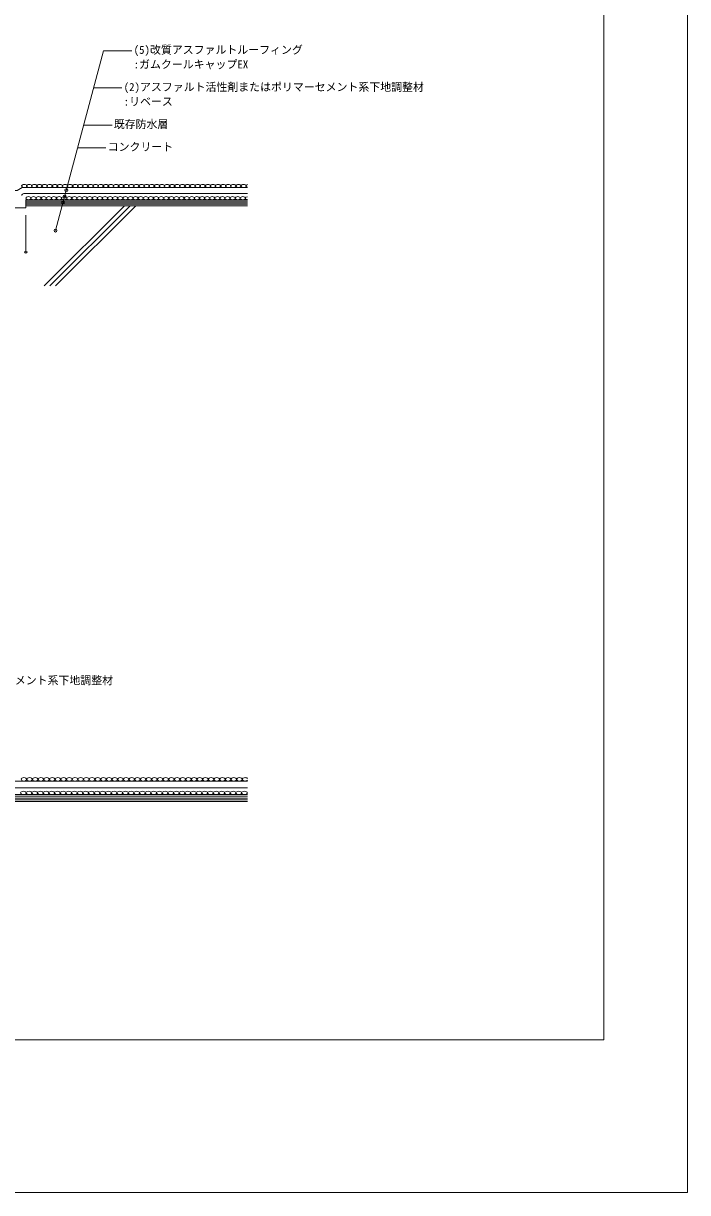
# Model space of a CAD drawing. Units: millimetres, scale not verified. Extents: x -105 to 105, y -149 to 148.
# Drawn here: x 13.7 to 105, y -148.5 to 12.2 of the extents above; entities that cross this region are included whole.
import ezdxf
from ezdxf.enums import TextEntityAlignment as Align

# ---------------------------------------------------------------- set-up
doc = ezdxf.new("R2010")
doc.units = ezdxf.units.MM
doc.header["$LTSCALE"] = 0.25
for name, color, linetype, lineweight in [('0-0_0', 7, 'Continuous', 18), ('0-1_WAKU', 7, 'Continuous', 18), ('0-3_KUTAI', 3, 'Continuous', 18), ('0-4_BOUSUI', 1, 'Continuous', 18), ('0-5_MOJI', 7, 'Continuous', 18), ('0-6_HATCH', 9, 'Continuous', 18)]:
    doc.layers.add(name, color=color, linetype=linetype, lineweight=lineweight)
doc.styles.add('ＭＳ ゴシック', font='')
doc.styles.get('ＭＳ ゴシック').set_extended_font_data('MS Gothic')

msp = doc.modelspace()

# ---------------------------------------------------------------- linework, layer by layer
at = {"layer": '0-0_0'}
msp.add_line((14.2104, -19.2276), (13.8104, -19.2276), dxfattribs=at)
msp.add_arc((14.0104, -19.2276), 0.2, 180, 0, dxfattribs=at)
at = {"layer": '0-1_WAKU'}
for points in [[(-105.0423, -148.529), (104.9577, -148.529), (104.9577, 148.471), (-105.0423, 148.471)], [(-90.8423, 121.471), (93.4577, 121.471), (93.4577, -127.529), (-90.8423, -127.529)]]:
    msp.add_lwpolyline(points, close=True, dxfattribs=at)
at = {"layer": '0-3_KUTAI'}
for p, q in [((-13.9896, -13.1925), (14.0104, -13.1925)), ((14.0104, -12.9125), (14.0104, -13.1925)), ((14.0104, -12.9125), (44.4577, -12.9125)), ((-49.3815, -94.7652), (44.4577, -94.7652))]:
    msp.add_line(p, q, dxfattribs=at)
at = {"layer": '0-4_BOUSUI'}
for p, q in [((13.7304, -11.2325), (44.4577, -11.2325)), ((14.0104, -12.0725), (14.0104, -12.9125)), ((14.0104, -12.0725), (44.4577, -12.0725)), ((14.0104, -12.2825), (44.4577, -12.2825)), ((14.0104, -12.4925), (44.4577, -12.4925)), ((14.0104, -12.7025), (44.4577, -12.7025)), ((44.4577, -92.8985), (-32.0549, -92.8985)), ((-27.9896, -91.9652), (44.4577, -91.9652)), ((44.4577, -93.8318), (-49.3815, -93.8318)), ((44.4577, -94.0652), (-49.3815, -94.0652)), ((44.4577, -94.2985), (-49.3815, -94.2985)), ((44.4577, -94.5318), (-49.3815, -94.5318))]:
    msp.add_line(p, q, dxfattribs=at)
msp.add_lwpolyline([(44.4577, -10.3925), (13.4977, -10.3925), (12.7977, -10.8125), (-12.7769, -10.8125), (-13.4769, -10.3925), (-27.9896, -10.3925)], dxfattribs=at)
msp.add_arc((13.7304, -11.5125), 0.28, 90, 180, dxfattribs=at)
for centre, major_axis in [((13.7831, -10.1825), (-0.3509, 0)), ((14.4844, -10.1825), (-0.3509, 0)), ((15.1856, -10.1825), (-0.3509, 0)), ((15.8868, -10.1825), (-0.3509, 0)), ((16.5881, -10.1825), (-0.3509, 0)), ((17.2893, -10.1825), (-0.3509, 0)), ((17.9905, -10.1825), (-0.3509, 0)), ((18.6917, -10.1825), (-0.3509, 0)), ((19.393, -10.1825), (-0.3509, 0)), ((20.0942, -10.1825), (-0.3509, 0)), ((20.7954, -10.1825), (-0.3509, 0)), ((21.4967, -10.1825), (-0.3509, 0)), ((22.1979, -10.1825), (-0.3509, 0)), ((22.8991, -10.1825), (-0.3509, 0)), ((23.6004, -10.1825), (-0.3509, 0)), ((24.3016, -10.1825), (-0.3509, 0)), ((25.0028, -10.1825), (-0.3509, 0)), ((25.704, -10.1825), (-0.3509, 0)), ((26.4053, -10.1825), (-0.3509, 0)), ((27.1065, -10.1825), (-0.3509, 0)), ((27.8077, -10.1825), (-0.3509, 0)), ((28.509, -10.1825), (-0.3509, 0)), ((29.2102, -10.1825), (-0.3509, 0)), ((29.9114, -10.1825), (-0.3509, 0)), ((30.6127, -10.1825), (-0.3509, 0)), ((31.3139, -10.1825), (-0.3509, 0)), ((32.0151, -10.1825), (-0.3509, 0)), ((32.7164, -10.1825), (-0.3509, 0)), ((33.4176, -10.1825), (-0.3509, 0)), ((34.1188, -10.1825), (-0.3509, 0)), ((34.82, -10.1825), (-0.3509, 0)), ((35.5213, -10.1825), (-0.3509, 0)), ((36.2225, -10.1825), (-0.3509, 0)), ((36.9237, -10.1825), (-0.3509, 0)), ((37.625, -10.1825), (-0.3509, 0)), ((38.3262, -10.1825), (-0.3509, 0)), ((39.0274, -10.1825), (-0.3509, 0)), ((39.7287, -10.1825), (-0.3509, 0)), ((40.4299, -10.1825), (-0.3509, 0)), ((41.1311, -10.1825), (-0.3509, 0)), ((41.8324, -10.1825), (-0.3509, 0)), ((42.5336, -10.1825), (-0.3509, 0)), ((43.2348, -10.1825), (-0.3509, 0)), ((43.936, -10.1825), (-0.3509, 0)), ((14.3613, -11.8625), (0.3509, 0)), ((15.063, -11.8625), (0.3509, 0)), ((15.7648, -11.8625), (0.3509, 0)), ((16.4665, -11.8625), (0.3509, 0)), ((17.1683, -11.8625), (0.3509, 0)), ((17.8701, -11.8625), (0.3509, 0)), ((18.5718, -11.8625), (0.3509, 0)), ((19.2736, -11.8625), (0.3509, 0)), ((19.9753, -11.8625), (0.3509, 0)), ((20.6771, -11.8625), (0.3509, 0)), ((21.3788, -11.8625), (0.3509, 0)), ((22.0806, -11.8625), (0.3509, 0)), ((22.7824, -11.8625), (0.3509, 0)), ((23.4841, -11.8625), (0.3509, 0)), ((24.1859, -11.8625), (0.3509, 0)), ((24.8876, -11.8625), (0.3509, 0)), ((25.5894, -11.8625), (0.3509, 0)), ((26.2911, -11.8625), (0.3509, 0)), ((26.9929, -11.8625), (0.3509, 0)), ((27.6947, -11.8625), (0.3509, 0)), ((28.3964, -11.8625), (0.3509, 0)), ((29.0982, -11.8625), (0.3509, 0)), ((29.7999, -11.8625), (0.3509, 0)), ((30.5017, -11.8625), (0.3509, 0)), ((31.2034, -11.8625), (0.3509, 0)), ((31.9052, -11.8625), (0.3509, 0)), ((32.607, -11.8625), (0.3509, 0)), ((33.3087, -11.8625), (0.3509, 0)), ((34.0105, -11.8625), (0.3509, 0)), ((34.7122, -11.8625), (0.3509, 0)), ((35.414, -11.8625), (0.3509, 0)), ((36.1157, -11.8625), (0.3509, 0)), ((36.8175, -11.8625), (0.3509, 0)), ((37.5193, -11.8625), (0.3509, 0)), ((38.221, -11.8625), (0.3509, 0)), ((38.9228, -11.8625), (0.3509, 0)), ((39.6245, -11.8625), (0.3509, 0)), ((40.3263, -11.8625), (0.3509, 0)), ((41.028, -11.8625), (0.3509, 0)), ((41.7298, -11.8625), (0.3509, 0)), ((42.4316, -11.8625), (0.3509, 0)), ((43.1333, -11.8625), (0.3509, 0)), ((43.8351, -11.8625), (0.3509, 0)), ((13.7508, -91.7318), (-0.3899, 0)), ((14.53, -91.7318), (-0.3899, 0)), ((15.3097, -91.7318), (-0.3899, 0)), ((16.0889, -91.7318), (-0.3899, 0)), ((16.868, -91.7318), (-0.3899, 0)), ((17.6472, -91.7318), (-0.3899, 0)), ((18.4263, -91.7318), (-0.3899, 0)), ((19.2054, -91.7318), (-0.3899, 0)), ((19.9846, -91.7318), (-0.3899, 0)), ((20.7637, -91.7318), (-0.3899, 0)), ((21.5429, -91.7318), (-0.3899, 0)), ((22.322, -91.7318), (-0.3899, 0)), ((23.1012, -91.7318), (-0.3899, 0)), ((23.8803, -91.7318), (-0.3899, 0)), ((24.6595, -91.7318), (-0.3899, 0)), ((25.4386, -91.7318), (-0.3899, 0)), ((26.2178, -91.7318), (-0.3899, 0)), ((26.9969, -91.7318), (-0.3899, 0)), ((27.776, -91.7318), (-0.3899, 0)), ((28.5552, -91.7318), (-0.3899, 0)), ((29.3349, -91.7318), (-0.3899, 0)), ((30.1141, -91.7318), (-0.3899, 0)), ((30.8932, -91.7318), (-0.3899, 0)), ((31.6724, -91.7318), (-0.3899, 0)), ((32.4515, -91.7318), (-0.3899, 0)), ((33.2306, -91.7318), (-0.3899, 0)), ((34.0098, -91.7318), (-0.3899, 0)), ((34.7889, -91.7318), (-0.3899, 0)), ((35.5681, -91.7318), (-0.3899, 0)), ((36.3472, -91.7318), (-0.3899, 0)), ((37.1264, -91.7318), (-0.3899, 0)), ((37.9055, -91.7318), (-0.3899, 0)), ((38.6847, -91.7318), (-0.3899, 0)), ((39.4638, -91.7318), (-0.3899, 0)), ((40.2429, -91.7318), (-0.3899, 0)), ((41.0221, -91.7318), (-0.3899, 0)), ((41.8012, -91.7318), (-0.3899, 0)), ((42.5804, -91.7318), (-0.3899, 0)), ((43.3601, -91.7318), (-0.3899, 0)), ((13.667, -93.5985), (-0.3899, 0)), ((14.4467, -93.5985), (-0.3899, 0)), ((15.2265, -93.5985), (-0.3899, 0)), ((16.0056, -93.5985), (-0.3899, 0)), ((16.7848, -93.5985), (-0.3899, 0)), ((17.5639, -93.5985), (-0.3899, 0)), ((18.3431, -93.5985), (-0.3899, 0)), ((19.1222, -93.5985), (-0.3899, 0)), ((19.9013, -93.5985), (-0.3899, 0)), ((20.6805, -93.5985), (-0.3899, 0)), ((21.4544, -93.5985), (-0.3899, 0)), ((22.2341, -93.5985), (-0.3899, 0)), ((23.0138, -93.5985), (-0.3899, 0)), ((23.7936, -93.5985), (-0.3899, 0)), ((24.5733, -93.5985), (-0.3899, 0)), ((25.353, -93.5985), (-0.3899, 0)), ((26.1328, -93.5985), (-0.3899, 0)), ((26.9125, -93.5985), (-0.3899, 0)), ((27.6922, -93.5985), (-0.3899, 0)), ((28.4719, -93.5985), (-0.3899, 0)), ((29.2517, -93.5985), (-0.3899, 0)), ((30.0308, -93.5985), (-0.3899, 0)), ((30.81, -93.5985), (-0.3899, 0)), ((31.5891, -93.5985), (-0.3899, 0)), ((32.3683, -93.5985), (-0.3899, 0)), ((33.1474, -93.5985), (-0.3899, 0)), ((33.9265, -93.5985), (-0.3899, 0)), ((34.7057, -93.5985), (-0.3899, 0)), ((35.4796, -93.5985), (-0.3899, 0)), ((36.2593, -93.5985), (-0.3899, 0)), ((37.039, -93.5985), (-0.3899, 0)), ((37.8188, -93.5985), (-0.3899, 0)), ((38.5985, -93.5985), (-0.3899, 0)), ((39.3782, -93.5985), (-0.3899, 0)), ((40.1579, -93.5985), (-0.3899, 0)), ((40.9377, -93.5985), (-0.3899, 0)), ((41.7174, -93.5985), (-0.3899, 0)), ((42.4971, -93.5985), (-0.3899, 0)), ((43.2769, -93.5985), (-0.3899, 0)), ((44.056, -93.5985), (-0.3899, 0))]:
    msp.add_ellipse(centre, major_axis=major_axis, ratio=0.598498, dxfattribs=at)
for centre, major_axis, start_param, end_param in [((44.6373, -10.1825), (-0.3509, 0), 5.24975667, 7.31661394), ((44.5368, -11.8625), (0.3509, 0), 1.79836594, 4.48481937), ((44.1393, -91.7318), (-0.3899, 0), 3.75668591, 8.8096847)]:
    msp.add_ellipse(centre, major_axis=major_axis, ratio=0.598498, start_param=start_param, end_param=end_param, dxfattribs=at)
at = {"layer": '0-5_MOJI'}
for p, q in [((24.7031, 8.3936), (18.0808, -16.3212)), ((24.7031, 8.3936), (28.592, 8.3936)), ((23.3336, 3.2825), (27.2225, 3.2825)), ((21.964, -1.8286), (25.8529, -1.8286)), ((21.1304, -4.9397), (25.0193, -4.9397)), ((14.0104, -14.1925), (14.0104, -19.2276))]:
    msp.add_line(p, q, dxfattribs=at)
for centre in [(19.5709, -10.7601), (19.1067, -12.4925), (19.331, -11.6554), (18.0808, -16.3212)]:
    msp.add_circle(centre, 0.2, dxfattribs=at)
at = {"layer": '0-6_HATCH'}
for p, q in [((27.5484, -12.9125), (16.549, -23.912)), ((28.3262, -12.9125), (17.3267, -23.912)), ((29.104, -12.9125), (18.1045, -23.912))]:
    msp.add_line(p, q, dxfattribs=at)

# ---------------------------------------------------------------- texts
at = {"layer": '0-5_MOJI', "style": 'ＭＳ ゴシック'}
for s, p in [('(5)改質アスファルトルーフィング', (28.8253, 7.6436)), (':ガムクールキャップEX', (28.8253, 5.6436)), ('(2)アスファルト活性剤またはポリマーセメント系下地調整材', (27.4558, 2.5325)), (':リベース', (27.4558, 0.5325)), ('既存防水層', (26.0863, -2.5786)), ('コンクリート', (25.2527, -5.6897)), ('(2)アスファルト活性剤またはポリマーセメント系下地調整材', (-15.2576, -79.0116))]:
    msp.add_text(s, height=1.1, dxfattribs=at).set_placement(p, align=Align.BOTTOM_LEFT)

doc.saveas('drawing.dxf')
